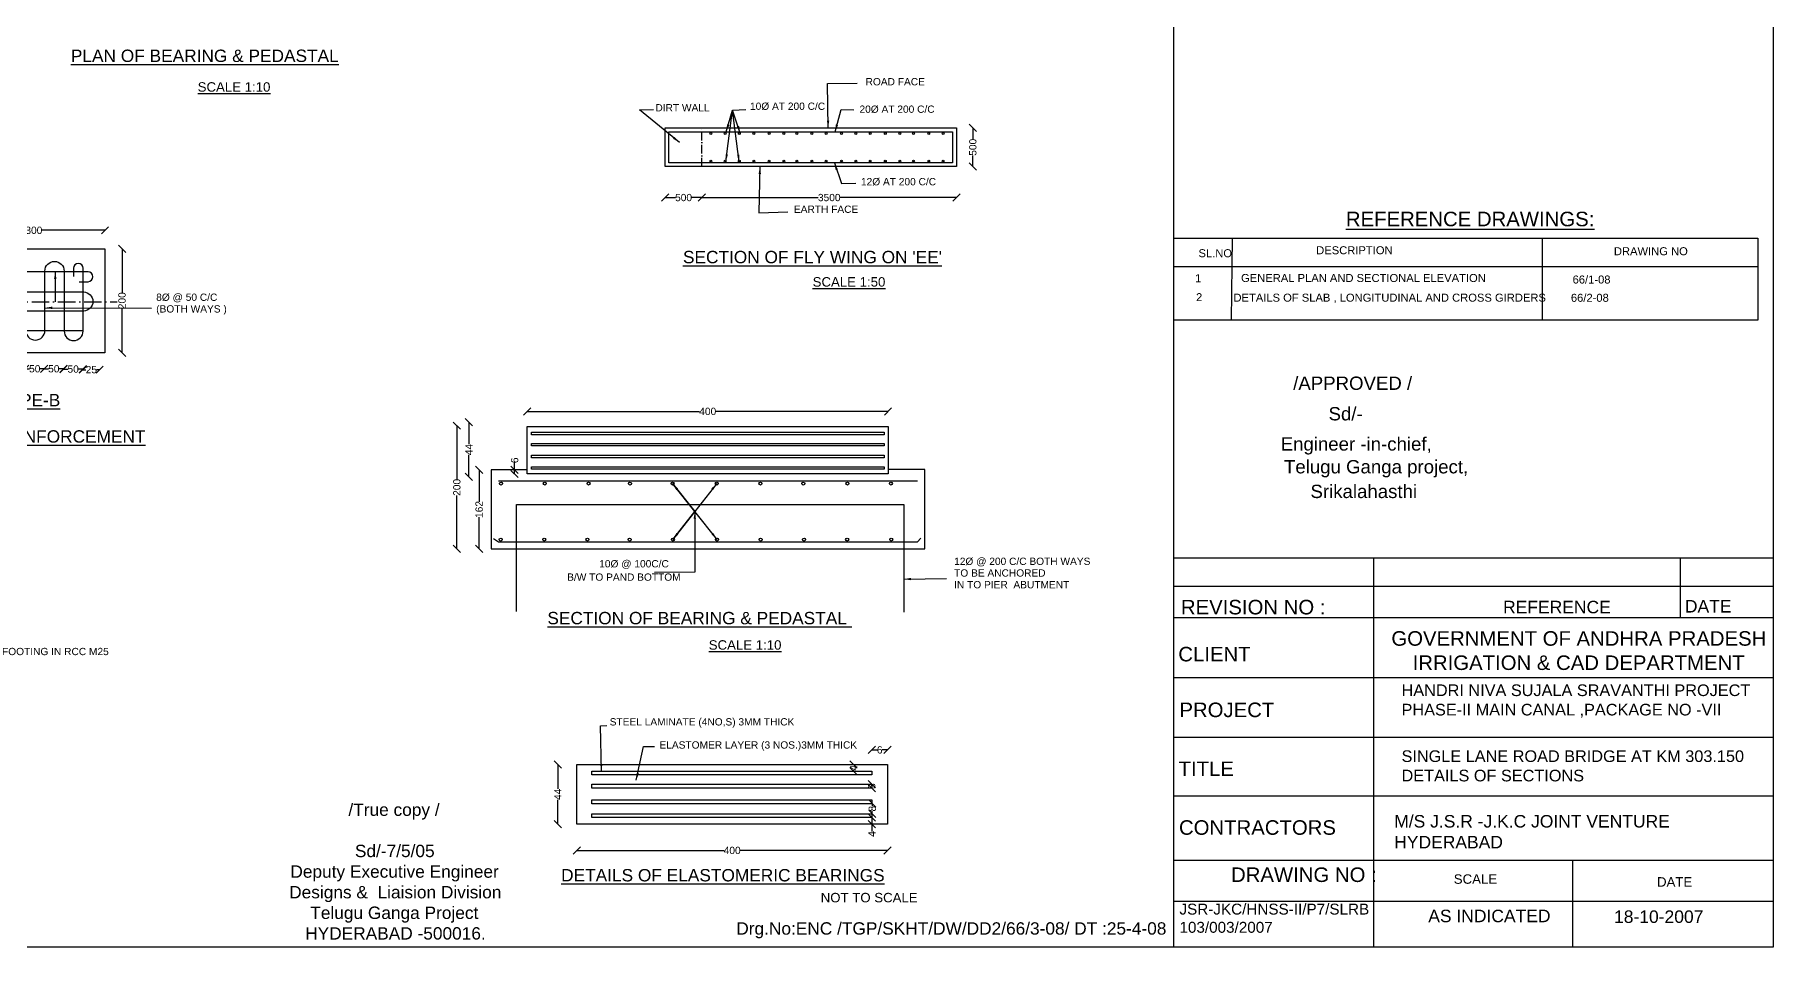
# Model space of a CAD drawing. Header units: millimetres. Extents: x -53240590 to -53219363, y 22122106 to 22136096.
# Drawn here: x -53231313 to -53219366, y 22122106 to 22128378 of the extents above; entities that cross this region are included whole.
import ezdxf

# ---------------------------------------------------------------- set-up
doc = ezdxf.new("R2010")
doc.units = ezdxf.units.MM
doc.header["$MEASUREMENT"] = 0
doc.linetypes.add('ACAD_ISO10W100', pattern=[18, 12, -3, 0, -3])
for name, color, linetype in [('DIMENSION', 7, 'Continuous'), ('DRAWING', 2, 'Continuous'), ('TEXT', 7, 'Continuous')]:
    doc.layers.add(name, color=color, linetype=linetype)
doc.styles.get("Standard").update_dxf_attribs({"font": 'arial.ttf', "height": 50})
doc.dimstyles.get("Standard").update_dxf_attribs({"dimtxt": 50, "dimasz": 50, "dimexe": 0.18, "dimexo": 0.0625, "dimgap": 0.09, "dimtad": 0, "dimdec": 0, "dimzin": 0, "dimdsep": 46, "dimtxsty": 'Standard', "dimblk": 'OBLIQUE', "dimcen": 0.09, "dimse1": 1, "dimse2": 1, "dimadec": 0, "dimazin": 0, "dimtfac": 1, "dimtdec": 0, "dimtofl": 0, "dimtmove": 0, "dimatfit": 3, "dimfxl": 1, "dimtolj": 1, "dimtzin": 0, "dimarcsym": 0})

# ---------------------------------------------------------------- blocks, each defined once
blk = doc.blocks.new('_Oblique')
at = {"color": 0, "linetype": 'ByBlock', "lineweight": -2}
blk.add_line((-0.5, -0.5), (0.5, 0.5), dxfattribs=at)
blk = doc.blocks.new('*D112')
at = {"layer": 'Defpoints', "color": 0, "transparency": 16777216}
for p in [(-53226981, 22127472), (-53226728, 22127472), (-53226981, 22127259)]:
    blk.add_point(p, dxfattribs=at)
at = {"layer": 'DIMENSION', "color": 0, "lineweight": -2, "transparency": 16777216}
for p, q in [((-53226981, 22127259), (-53226910, 22127259)), ((-53226728, 22127259), (-53226799, 22127259))]:
    blk.add_line(p, q, dxfattribs=at)
at = {"layer": 'DIMENSION', "color": 0, "lineweight": -2, "transparency": 16777216, "xscale": 50, "yscale": 50, "zscale": 50, "rotation": 180}
blk.add_blockref('_Oblique', (-53226981, 22127259), dxfattribs=at)
at = {"layer": 'DIMENSION', "color": 0, "lineweight": -2, "transparency": 16777216, "xscale": 50, "yscale": 50, "zscale": 50}
blk.add_blockref('_Oblique', (-53226728, 22127259), dxfattribs=at)
at = {"layer": 'DIMENSION', "color": 0, "transparency": 16777216, "insert": (-53226854, 22127259), "char_height": 50, "attachment_point": 5}
blk.add_mtext('\\A1;500', dxfattribs=at)
blk = doc.blocks.new('*D113')
at = {"layer": 'Defpoints', "color": 0, "transparency": 16777216}
for p in [(-53226728, 22127472), (-53224979, 22127472), (-53224979, 22127259)]:
    blk.add_point(p, dxfattribs=at)
at = {"layer": 'DIMENSION', "color": 0, "lineweight": -2, "transparency": 16777216}
for p, q in [((-53226728, 22127259), (-53225928, 22127259)), ((-53224979, 22127259), (-53225779, 22127259))]:
    blk.add_line(p, q, dxfattribs=at)
at = {"layer": 'DIMENSION', "color": 0, "lineweight": -2, "transparency": 16777216, "xscale": 50, "yscale": 50, "zscale": 50, "rotation": 180}
blk.add_blockref('_Oblique', (-53226728, 22127259), dxfattribs=at)
at = {"layer": 'DIMENSION', "color": 0, "lineweight": -2, "transparency": 16777216, "xscale": 50, "yscale": 50, "zscale": 50}
blk.add_blockref('_Oblique', (-53224979, 22127259), dxfattribs=at)
at = {"layer": 'DIMENSION', "color": 0, "transparency": 16777216, "insert": (-53225853, 22127259), "char_height": 50, "attachment_point": 5}
blk.add_mtext('\\A1;3500', dxfattribs=at)
blk = doc.blocks.new('*D114')
at = {"layer": 'Defpoints', "color": 0, "transparency": 16777216}
for p in [(-53224979, 22127738), (-53224979, 22127472), (-53224866, 22127472)]:
    blk.add_point(p, dxfattribs=at)
at = {"layer": 'DIMENSION', "color": 0, "lineweight": -2, "transparency": 16777216}
for p, q in [((-53224866, 22127738), (-53224866, 22127660)), ((-53224866, 22127472), (-53224866, 22127549))]:
    blk.add_line(p, q, dxfattribs=at)
at = {"layer": 'DIMENSION', "color": 0, "lineweight": -2, "transparency": 16777216, "xscale": 50, "yscale": 50, "zscale": 50}
for p, rotation in [((-53224866, 22127738), 90), ((-53224866, 22127472), 270)]:
    blk.add_blockref('_Oblique', p, dxfattribs=dict(at, rotation=rotation))
at = {"layer": 'DIMENSION', "color": 0, "transparency": 16777216, "insert": (-53224866, 22127605), "char_height": 50, "attachment_point": 5, "rotation": 90}
blk.add_mtext('\\A1;500', dxfattribs=at)
blk = doc.blocks.new('*D115')
at = {"layer": 'Defpoints', "color": 0, "transparency": 16777216}
for p in [(-53227928, 22125685), (-53225449, 22125789), (-53225449, 22125685)]:
    blk.add_point(p, dxfattribs=at)
at = {"layer": 'DIMENSION', "color": 0, "lineweight": -2, "transparency": 16777216}
for p, q in [((-53227928, 22125789), (-53226745, 22125789)), ((-53225449, 22125789), (-53226632, 22125789))]:
    blk.add_line(p, q, dxfattribs=at)
at = {"layer": 'DIMENSION', "color": 0, "lineweight": -2, "transparency": 16777216, "xscale": 50, "yscale": 50, "zscale": 50, "rotation": 180}
blk.add_blockref('_Oblique', (-53227928, 22125789), dxfattribs=at)
at = {"layer": 'DIMENSION', "color": 0, "lineweight": -2, "transparency": 16777216, "xscale": 50, "yscale": 50, "zscale": 50}
blk.add_blockref('_Oblique', (-53225449, 22125789), dxfattribs=at)
at = {"layer": 'DIMENSION', "color": 0, "transparency": 16777216, "insert": (-53226688, 22125789), "char_height": 50, "attachment_point": 5}
blk.add_mtext('\\A1;400', dxfattribs=at)
blk = doc.blocks.new('*D116')
at = {"layer": 'Defpoints', "color": 0, "transparency": 16777216}
for p in [(-53228015, 22125387), (-53227928, 22125387), (-53227928, 22125359)]:
    blk.add_point(p, dxfattribs=at)
at = {"layer": 'DIMENSION', "color": 0, "lineweight": -2, "transparency": 16777216}
for p, q in [((-53228015, 22125387), (-53228015, 22125437)), ((-53228015, 22125359), (-53228015, 22125387))]:
    blk.add_line(p, q, dxfattribs=at)
at = {"layer": 'DIMENSION', "color": 0, "lineweight": -2, "transparency": 16777216, "xscale": 50, "yscale": 50, "zscale": 50}
for p, rotation in [((-53228015, 22125387), 90), ((-53228015, 22125359), 270)]:
    blk.add_blockref('_Oblique', p, dxfattribs=dict(at, rotation=rotation))
at = {"layer": 'DIMENSION', "color": 0, "transparency": 16777216, "insert": (-53228015, 22125453), "char_height": 50, "attachment_point": 5, "rotation": 90}
blk.add_mtext('\\A1;6', dxfattribs=at)
blk = doc.blocks.new('*D117')
at = {"layer": 'Defpoints', "color": 0, "transparency": 16777216}
for p in [(-53228177, 22125387), (-53228259, 22124844), (-53228177, 22124844)]:
    blk.add_point(p, dxfattribs=at)
at = {"layer": 'DIMENSION', "color": 0, "lineweight": -2, "transparency": 16777216}
for p, q in [((-53228259, 22125387), (-53228259, 22125168)), ((-53228259, 22124844), (-53228259, 22125063))]:
    blk.add_line(p, q, dxfattribs=at)
at = {"layer": 'DIMENSION', "color": 0, "lineweight": -2, "transparency": 16777216, "xscale": 50, "yscale": 50, "zscale": 50}
for p, rotation in [((-53228259, 22125387), 90), ((-53228259, 22124844), 270)]:
    blk.add_blockref('_Oblique', p, dxfattribs=dict(at, rotation=rotation))
at = {"layer": 'DIMENSION', "color": 0, "transparency": 16777216, "insert": (-53228259, 22125115), "char_height": 50, "attachment_point": 5, "rotation": 90}
blk.add_mtext('\\A1;162', dxfattribs=at)
blk = doc.blocks.new('*D118')
at = {"layer": 'Defpoints', "color": 0, "transparency": 16777216}
for p in [(-53228329, 22125715), (-53228310, 22125715), (-53228310, 22125339)]:
    blk.add_point(p, dxfattribs=at)
at = {"layer": 'DIMENSION', "color": 0, "lineweight": -2, "transparency": 16777216}
for p, q in [((-53228329, 22125715), (-53228329, 22125564)), ((-53228329, 22125339), (-53228329, 22125490))]:
    blk.add_line(p, q, dxfattribs=at)
at = {"layer": 'DIMENSION', "color": 0, "lineweight": -2, "transparency": 16777216, "xscale": 50, "yscale": 50, "zscale": 50}
for p, rotation in [((-53228329, 22125715), 90), ((-53228329, 22125339), 270)]:
    blk.add_blockref('_Oblique', p, dxfattribs=dict(at, rotation=rotation))
at = {"layer": 'DIMENSION', "color": 0, "transparency": 16777216, "insert": (-53228329, 22125527), "char_height": 50, "attachment_point": 5, "rotation": 90}
blk.add_mtext('\\A1;44', dxfattribs=at)
blk = doc.blocks.new('*D119')
at = {"layer": 'Defpoints', "color": 0, "transparency": 16777216}
for p in [(-53228412, 22125691), (-53228177, 22125691), (-53228177, 22124844)]:
    blk.add_point(p, dxfattribs=at)
at = {"layer": 'DIMENSION', "color": 0, "lineweight": -2, "transparency": 16777216}
for p, q in [((-53228412, 22125691), (-53228412, 22125323)), ((-53228412, 22124844), (-53228412, 22125212))]:
    blk.add_line(p, q, dxfattribs=at)
at = {"layer": 'DIMENSION', "color": 0, "lineweight": -2, "transparency": 16777216, "xscale": 50, "yscale": 50, "zscale": 50}
for p, rotation in [((-53228412, 22125691), 90), ((-53228412, 22124844), 270)]:
    blk.add_blockref('_Oblique', p, dxfattribs=dict(at, rotation=rotation))
at = {"layer": 'DIMENSION', "color": 0, "transparency": 16777216, "insert": (-53228412, 22125267), "char_height": 50, "attachment_point": 5, "rotation": 90}
blk.add_mtext('\\A1;200', dxfattribs=at)
blk = doc.blocks.new('*D120')
at = {"layer": 'Defpoints', "color": 0, "transparency": 16777216}
for p in [(-53227587, 22123362), (-53227718, 22122951), (-53227587, 22122951)]:
    blk.add_point(p, dxfattribs=at)
at = {"layer": 'DIMENSION', "color": 0, "lineweight": -2, "transparency": 16777216}
for p, q in [((-53227718, 22123362), (-53227718, 22123194)), ((-53227718, 22122951), (-53227718, 22123120))]:
    blk.add_line(p, q, dxfattribs=at)
at = {"layer": 'DIMENSION', "color": 0, "lineweight": -2, "transparency": 16777216, "xscale": 50, "yscale": 50, "zscale": 50}
for p, rotation in [((-53227718, 22123362), 90), ((-53227718, 22122951), 270)]:
    blk.add_blockref('_Oblique', p, dxfattribs=dict(at, rotation=rotation))
at = {"layer": 'DIMENSION', "color": 0, "transparency": 16777216, "insert": (-53227718, 22123157), "char_height": 50, "attachment_point": 5, "rotation": 90}
blk.add_mtext('\\A1;44', dxfattribs=at)
blk = doc.blocks.new('*D121')
at = {"layer": 'Defpoints', "color": 0, "transparency": 16777216}
for p in [(-53225561, 22123226), (-53225561, 22123200), (-53225561, 22123200)]:
    blk.add_point(p, dxfattribs=at)
at = {"layer": 'DIMENSION', "color": 0, "lineweight": -2, "transparency": 16777216}
blk.add_line((-53225561, 22123226), (-53225561, 22123200), dxfattribs=at)
at = {"layer": 'DIMENSION', "color": 0, "lineweight": -2, "transparency": 16777216, "xscale": 50, "yscale": 50, "zscale": 50}
for p, rotation in [((-53225561, 22123226), 90), ((-53225561, 22123200), 270)]:
    blk.add_blockref('_Oblique', p, dxfattribs=dict(at, rotation=rotation))
at = {"layer": 'DIMENSION', "color": 0, "transparency": 16777216, "insert": (-53225561, 22123213), "char_height": 50, "attachment_point": 5, "rotation": 90}
blk.add_mtext('\\A1;3', dxfattribs=at)
blk = doc.blocks.new('*D122')
at = {"layer": 'Defpoints', "color": 0, "transparency": 16777216}
for p in [(-53225686, 22123362), (-53225686, 22123362), (-53225686, 22123316)]:
    blk.add_point(p, dxfattribs=at)
at = {"layer": 'DIMENSION', "color": 0, "lineweight": -2, "transparency": 16777216}
for p, q in [((-53225686, 22123362), (-53225686, 22123357)), ((-53225686, 22123316), (-53225686, 22123322))]:
    blk.add_line(p, q, dxfattribs=at)
at = {"layer": 'DIMENSION', "color": 0, "lineweight": -2, "transparency": 16777216, "xscale": 50, "yscale": 50, "zscale": 50}
for p, rotation in [((-53225686, 22123362), 90), ((-53225686, 22123316), 270)]:
    blk.add_blockref('_Oblique', p, dxfattribs=dict(at, rotation=rotation))
at = {"layer": 'DIMENSION', "color": 0, "transparency": 16777216, "insert": (-53225686, 22123339), "char_height": 50, "attachment_point": 5, "rotation": 90}
blk.add_mtext('\\A1;4', dxfattribs=at)
blk = doc.blocks.new('*D123')
at = {"layer": 'Defpoints', "color": 0, "transparency": 16777216}
for p in [(-53225452, 22123462), (-53225561, 22123316), (-53225452, 22123316)]:
    blk.add_point(p, dxfattribs=at)
at = {"layer": 'DIMENSION', "color": 0, "lineweight": -2, "transparency": 16777216}
for p, q in [((-53225561, 22123462), (-53225523, 22123462)), ((-53225452, 22123462), (-53225490, 22123462))]:
    blk.add_line(p, q, dxfattribs=at)
at = {"layer": 'DIMENSION', "color": 0, "lineweight": -2, "transparency": 16777216, "xscale": 50, "yscale": 50, "zscale": 50, "rotation": 180}
blk.add_blockref('_Oblique', (-53225561, 22123462), dxfattribs=at)
at = {"layer": 'DIMENSION', "color": 0, "lineweight": -2, "transparency": 16777216, "xscale": 50, "yscale": 50, "zscale": 50}
blk.add_blockref('_Oblique', (-53225452, 22123462), dxfattribs=at)
at = {"layer": 'DIMENSION', "color": 0, "transparency": 16777216, "insert": (-53225506, 22123462), "char_height": 50, "attachment_point": 5}
blk.add_mtext('\\A1;6', dxfattribs=at)
blk = doc.blocks.new('*D124')
at = {"layer": 'Defpoints', "color": 0, "transparency": 16777216}
for p in [(-53225561, 22123093), (-53225557, 22123093), (-53225561, 22123023)]:
    blk.add_point(p, dxfattribs=at)
at = {"layer": 'DIMENSION', "color": 0, "lineweight": -2, "transparency": 16777216}
for p, q in [((-53225557, 22123093), (-53225557, 22123075)), ((-53225557, 22123023), (-53225557, 22123041))]:
    blk.add_line(p, q, dxfattribs=at)
at = {"layer": 'DIMENSION', "color": 0, "lineweight": -2, "transparency": 16777216, "xscale": 50, "yscale": 50, "zscale": 50}
for p, rotation in [((-53225557, 22123093), 90), ((-53225557, 22123023), 270)]:
    blk.add_blockref('_Oblique', p, dxfattribs=dict(at, rotation=rotation))
at = {"layer": 'DIMENSION', "color": 0, "transparency": 16777216, "insert": (-53225557, 22123058), "char_height": 50, "attachment_point": 5, "rotation": 90}
blk.add_mtext('\\A1;8', dxfattribs=at)
blk = doc.blocks.new('*D125')
at = {"layer": 'Defpoints', "color": 0, "transparency": 16777216}
for p in [(-53225561, 22122998), (-53225561, 22122951), (-53225560, 22122951)]:
    blk.add_point(p, dxfattribs=at)
at = {"layer": 'DIMENSION', "color": 0, "lineweight": -2, "transparency": 16777216}
for p, q in [((-53225560, 22122998), (-53225560, 22122951)), ((-53225560, 22122951), (-53225560, 22122901))]:
    blk.add_line(p, q, dxfattribs=at)
at = {"layer": 'DIMENSION', "color": 0, "lineweight": -2, "transparency": 16777216, "xscale": 50, "yscale": 50, "zscale": 50}
for p, rotation in [((-53225560, 22122998), 90), ((-53225560, 22122951), 270)]:
    blk.add_blockref('_Oblique', p, dxfattribs=dict(at, rotation=rotation))
at = {"layer": 'DIMENSION', "color": 0, "transparency": 16777216, "insert": (-53225560, 22122884), "char_height": 50, "attachment_point": 5, "rotation": 90}
blk.add_mtext('\\A1;4', dxfattribs=at)
blk = doc.blocks.new('*D126')
at = {"layer": 'Defpoints', "color": 0, "transparency": 16777216}
for p in [(-53227587, 22122951), (-53225452, 22122951), (-53227587, 22122771)]:
    blk.add_point(p, dxfattribs=at)
at = {"layer": 'DIMENSION', "color": 0, "lineweight": -2, "transparency": 16777216}
for p, q in [((-53227587, 22122771), (-53226576, 22122771)), ((-53225452, 22122771), (-53226463, 22122771))]:
    blk.add_line(p, q, dxfattribs=at)
at = {"layer": 'DIMENSION', "color": 0, "lineweight": -2, "transparency": 16777216, "xscale": 50, "yscale": 50, "zscale": 50, "rotation": 180}
blk.add_blockref('_Oblique', (-53227587, 22122771), dxfattribs=at)
at = {"layer": 'DIMENSION', "color": 0, "lineweight": -2, "transparency": 16777216, "xscale": 50, "yscale": 50, "zscale": 50}
blk.add_blockref('_Oblique', (-53225452, 22122771), dxfattribs=at)
at = {"layer": 'DIMENSION', "color": 0, "transparency": 16777216, "insert": (-53226520, 22122771), "char_height": 50, "attachment_point": 5}
blk.add_mtext('\\A1;400', dxfattribs=at)
blk = doc.blocks.new('*D132')
at = {"layer": 'Defpoints', "color": 0, "transparency": 16777216}
for p in [(-53230830, 22126907), (-53230713, 22126907), (-53230830, 22126192)]:
    blk.add_point(p, dxfattribs=at)
at = {"layer": 'DIMENSION', "color": 0, "lineweight": -2, "transparency": 16777216}
for p, q in [((-53230713, 22126907), (-53230713, 22126605)), ((-53230713, 22126192), (-53230713, 22126494))]:
    blk.add_line(p, q, dxfattribs=at)
at = {"layer": 'DIMENSION', "color": 0, "lineweight": -2, "transparency": 16777216, "xscale": 50, "yscale": 50, "zscale": 50}
for p, rotation in [((-53230713, 22126907), 90), ((-53230713, 22126192), 270)]:
    blk.add_blockref('_Oblique', p, dxfattribs=dict(at, rotation=rotation))
at = {"layer": 'DIMENSION', "color": 0, "transparency": 16777216, "insert": (-53230713, 22126550), "char_height": 50, "attachment_point": 5, "rotation": 90}
blk.add_mtext('\\A1;200', dxfattribs=at)
blk = doc.blocks.new('*D133')
at = {"layer": 'Defpoints', "color": 0, "transparency": 16777216}
for p in [(-53231808, 22127034), (-53231808, 22126907), (-53230830, 22126907)]:
    blk.add_point(p, dxfattribs=at)
at = {"layer": 'DIMENSION', "color": 0, "lineweight": -2, "transparency": 16777216}
for p, q in [((-53231808, 22127034), (-53231374, 22127034)), ((-53230830, 22127034), (-53231264, 22127034))]:
    blk.add_line(p, q, dxfattribs=at)
at = {"layer": 'DIMENSION', "color": 0, "lineweight": -2, "transparency": 16777216, "xscale": 50, "yscale": 50, "zscale": 50, "rotation": 180}
blk.add_blockref('_Oblique', (-53231808, 22127034), dxfattribs=at)
at = {"layer": 'DIMENSION', "color": 0, "lineweight": -2, "transparency": 16777216, "xscale": 50, "yscale": 50, "zscale": 50}
blk.add_blockref('_Oblique', (-53230830, 22127034), dxfattribs=at)
at = {"layer": 'DIMENSION', "color": 0, "transparency": 16777216, "insert": (-53231319, 22127034), "char_height": 50, "attachment_point": 5}
blk.add_mtext('\\A1;300', dxfattribs=at)
blk = doc.blocks.new('*D134')
at = {"layer": 'Defpoints', "color": 0, "transparency": 16777216}
for p in [(-53230982, 22126079), (-53230867, 22126079), (-53230867, 22126076)]:
    blk.add_point(p, dxfattribs=at)
at = {"layer": 'DIMENSION', "color": 0, "lineweight": -2, "transparency": 16777216}
for p, q in [((-53230982, 22126076), (-53230961, 22126076)), ((-53230867, 22126076), (-53230888, 22126076))]:
    blk.add_line(p, q, dxfattribs=at)
at = {"layer": 'DIMENSION', "color": 0, "lineweight": -2, "transparency": 16777216, "xscale": 50, "yscale": 50, "zscale": 50, "rotation": 180}
blk.add_blockref('_Oblique', (-53230982, 22126076), dxfattribs=at)
at = {"layer": 'DIMENSION', "color": 0, "lineweight": -2, "transparency": 16777216, "xscale": 50, "yscale": 50, "zscale": 50}
blk.add_blockref('_Oblique', (-53230867, 22126076), dxfattribs=at)
at = {"layer": 'DIMENSION', "color": 0, "transparency": 16777216, "insert": (-53230924, 22126076), "char_height": 50, "attachment_point": 5}
blk.add_mtext('\\A1;25', dxfattribs=at)
blk = doc.blocks.new('*D135')
at = {"layer": 'Defpoints', "color": 0, "transparency": 16777216}
for p in [(-53231116, 22126106), (-53230982, 22126109), (-53230982, 22126080)]:
    blk.add_point(p, dxfattribs=at)
at = {"layer": 'DIMENSION', "color": 0, "lineweight": -2, "transparency": 16777216}
for p, q in [((-53231116, 22126080), (-53231085, 22126080)), ((-53230982, 22126080), (-53231013, 22126080))]:
    blk.add_line(p, q, dxfattribs=at)
at = {"layer": 'DIMENSION', "color": 0, "lineweight": -2, "transparency": 16777216, "xscale": 50, "yscale": 50, "zscale": 50, "rotation": 180}
blk.add_blockref('_Oblique', (-53231116, 22126080), dxfattribs=at)
at = {"layer": 'DIMENSION', "color": 0, "lineweight": -2, "transparency": 16777216, "xscale": 50, "yscale": 50, "zscale": 50}
blk.add_blockref('_Oblique', (-53230982, 22126080), dxfattribs=at)
at = {"layer": 'DIMENSION', "color": 0, "transparency": 16777216, "insert": (-53231049, 22126080), "char_height": 50, "attachment_point": 5}
blk.add_mtext('\\A1;50', dxfattribs=at)
blk = doc.blocks.new('*D136')
at = {"layer": 'Defpoints', "color": 0, "transparency": 16777216}
for p in [(-53231248, 22126075), (-53231116, 22126082), (-53231116, 22126076)]:
    blk.add_point(p, dxfattribs=at)
at = {"layer": 'DIMENSION', "color": 0, "lineweight": -2, "transparency": 16777216}
for p, q in [((-53231248, 22126082), (-53231218, 22126082)), ((-53231116, 22126082), (-53231146, 22126082))]:
    blk.add_line(p, q, dxfattribs=at)
at = {"layer": 'DIMENSION', "color": 0, "lineweight": -2, "transparency": 16777216, "xscale": 50, "yscale": 50, "zscale": 50, "rotation": 180}
blk.add_blockref('_Oblique', (-53231248, 22126082), dxfattribs=at)
at = {"layer": 'DIMENSION', "color": 0, "lineweight": -2, "transparency": 16777216, "xscale": 50, "yscale": 50, "zscale": 50}
blk.add_blockref('_Oblique', (-53231116, 22126082), dxfattribs=at)
at = {"layer": 'DIMENSION', "color": 0, "transparency": 16777216, "insert": (-53231182, 22126082), "char_height": 50, "attachment_point": 5}
blk.add_mtext('\\A1;50', dxfattribs=at)
blk = doc.blocks.new('*D137')
at = {"layer": 'Defpoints', "color": 0, "transparency": 16777216}
for p in [(-53231378, 22126074), (-53231248, 22126082), (-53231248, 22126075)]:
    blk.add_point(p, dxfattribs=at)
at = {"layer": 'DIMENSION', "color": 0, "lineweight": -2, "transparency": 16777216}
for p, q in [((-53231378, 22126082), (-53231349, 22126082)), ((-53231248, 22126082), (-53231277, 22126082))]:
    blk.add_line(p, q, dxfattribs=at)
at = {"layer": 'DIMENSION', "color": 0, "lineweight": -2, "transparency": 16777216, "xscale": 50, "yscale": 50, "zscale": 50, "rotation": 180}
blk.add_blockref('_Oblique', (-53231378, 22126082), dxfattribs=at)
at = {"layer": 'DIMENSION', "color": 0, "lineweight": -2, "transparency": 16777216, "xscale": 50, "yscale": 50, "zscale": 50}
blk.add_blockref('_Oblique', (-53231248, 22126082), dxfattribs=at)
at = {"layer": 'DIMENSION', "color": 0, "transparency": 16777216, "insert": (-53231313, 22126082), "char_height": 50, "attachment_point": 5}
blk.add_mtext('\\A1;50', dxfattribs=at)

msp = doc.modelspace()

# ---------------------------------------------------------------- linework, layer by layer
at = {"layer": 'DIMENSION', "color": 0}
for points in [[(-53219365.6, 22122105.7), (-53240589.9, 22122105.7), (-53240589.9, 22136095.6), (-53219365.6, 22136095.6)], [(-53223484.6, 22126981.2), (-53219471.7, 22126981.2), (-53219471.7, 22126416.8), (-53223484.6, 22126416.8)]]:
    msp.add_lwpolyline(points, close=True, dxfattribs=at)
for points in [[(-53223484.6, 22126981.2), (-53223484.6, 22136084.8)], [(-53223083.5, 22126981.2), (-53223091.5, 22126416.8)], [(-53220952.7, 22126981.2), (-53220952.7, 22126416.8)], [(-53223484.6, 22126785.7), (-53219471.7, 22126785.7)], [(-53223485, 22124783.5), (-53223484.6, 22126416.8)]]:
    msp.add_lwpolyline(points, dxfattribs=at)
at = {"layer": 'DRAWING', "color": 0}
for points in [[(-53226981, 22127737.8), (-53224979.2, 22127737.8), (-53224979.2, 22127471.6), (-53226981, 22127471.6)], [(-53226955.2, 22127711.9), (-53225005.1, 22127711.9), (-53225005.1, 22127497.5), (-53226955.2, 22127497.5)], [(-53231808.2, 22126907.1), (-53230830.3, 22126907.1), (-53230830.3, 22126192.2), (-53231808.2, 22126192.2)], [(-53227927.8, 22125684.7), (-53225449.1, 22125684.7), (-53225449.1, 22125359), (-53227927.8, 22125359)], [(-53227900, 22125646.5), (-53225476.5, 22125646.5), (-53225476.5, 22125628.7), (-53227900, 22125628.7)], [(-53227900, 22125569.6), (-53225476.5, 22125569.6), (-53225476.5, 22125551.8), (-53227900, 22125551.8)], [(-53227900, 22125488.8), (-53225476.5, 22125488.8), (-53225476.5, 22125471.1), (-53227900, 22125471.1)], [(-53227900, 22125408.9), (-53225476.5, 22125408.9), (-53225476.5, 22125391.1), (-53227900, 22125391.1)], [(-53227587.1, 22123362.3), (-53225452, 22123362.3), (-53225452, 22122951.3), (-53227587.1, 22122951.3)], [(-53227485, 22123316.1), (-53225560.7, 22123316.1), (-53225560.7, 22123290.5), (-53227485, 22123290.5)], [(-53227485, 22123225.6), (-53225560.7, 22123225.6), (-53225560.7, 22123200), (-53227485, 22123200)], [(-53227485, 22123118.2), (-53225560.7, 22123118.2), (-53225560.7, 22123092.6), (-53227485, 22123092.6)], [(-53227485, 22123023.4), (-53225560.7, 22123023.4), (-53225560.7, 22122997.8), (-53227485, 22122997.8)]]:
    msp.add_lwpolyline(points, close=True, dxfattribs=at)
at = {"layer": 'DRAWING', "color": 0, "linetype": 'ACAD_ISO10W100', "ltscale": 5}
msp.add_lwpolyline([(-53226727.7, 22127471.6), (-53226727.7, 22127737.8)], dxfattribs=at)
at = {"layer": 'DRAWING', "color": 0}
for points in [[(-53231572.2, 22126718.5), (-53231572.2, 22126785, 1), (-53231639.2, 22126785), (-53231639.2, 22126345.3, 1), (-53231507.9, 22126345.3), (-53231507.9, 22126749.5, -1), (-53231374.6, 22126749.5), (-53231374.6, 22126345.3, 1), (-53231243.2, 22126345.3), (-53231243.2, 22126754.1, -1), (-53231110.9, 22126754.1), (-53231110.9, 22126341.3, 1), (-53230980.6, 22126341.3), (-53230980.6, 22126773.3, 1), (-53231046.2, 22126773.3), (-53231046.2, 22126716.8)], [(-53231007.4, 22126680.8), (-53230945.6, 22126680.8, 0.9084415), (-53230945.6, 22126749.5), (-53231659.6, 22126749.5, 0.7831758), (-53231659.6, 22126610.2), (-53230976.2, 22126610.2, -0.9559674), (-53230976.2, 22126479.3), (-53231654.6, 22126479.3, 0.8538142), (-53231654.6, 22126345.3), (-53230978.8, 22126345.3)]]:
    msp.add_lwpolyline(points, format="xyb", dxfattribs=at)
at = {"layer": 'DRAWING', "color": 0, "linetype": 'ACAD_ISO10W100', "ltscale": 10}
msp.add_lwpolyline([(-53232054.2, 22126542.8), (-53230746.6, 22126542.8)], dxfattribs=at)
at = {"layer": 'DRAWING', "color": 0}
for points in [[(-53227927.8, 22125386.5), (-53228177.4, 22125386.5), (-53228177.4, 22124844), (-53225195.8, 22124844), (-53225195.8, 22125390.1), (-53225449.1, 22125390.1)], [(-53228126.3, 22125312.6), (-53225245.3, 22125312.6)], [(-53228002.2, 22124413.2), (-53228002.2, 22125149.1), (-53225340.5, 22125149.1), (-53225340.5, 22124409.5)], [(-53228160.7, 22124915.7), (-53228126.3, 22124892.8)], [(-53228126.3, 22124892.8), (-53225245.3, 22124892.8)], [(-53225223.2, 22124917.4), (-53225245.3, 22124892.8)]]:
    msp.add_lwpolyline(points, dxfattribs=at)
for centre, radius in [((-53226666.6, 22127700.2), 6.68), ((-53226568.7, 22127700.2), 6.68), ((-53226470.8, 22127700.2), 6.68), ((-53226370.3, 22127700.2), 6.68), ((-53226266.2, 22127700.2), 6.68), ((-53226164.8, 22127700.2), 6.68), ((-53226074.8, 22127700.2), 6.68), ((-53225973.1, 22127700.2), 6.68), ((-53225874.4, 22127700.2), 6.68), ((-53225768.5, 22127700.2), 6.68), ((-53225670.7, 22127700.2), 6.68), ((-53225570.7, 22127700.2), 6.68), ((-53225467.6, 22127700.2), 6.68), ((-53225367.9, 22127700.2), 6.68), ((-53225274.4, 22127700.2), 6.68), ((-53225169.5, 22127700.2), 6.68), ((-53225070.7, 22127700.2), 6.68), ((-53226666.6, 22127510.4), 6.68), ((-53226568.7, 22127510.4), 6.68), ((-53226470.8, 22127510.4), 6.68), ((-53226370.3, 22127510.4), 6.68), ((-53226266.2, 22127510.4), 6.68), ((-53226164.8, 22127510.4), 6.68), ((-53226074.8, 22127510.4), 6.68), ((-53225973.1, 22127510.4), 6.68), ((-53225874.4, 22127510.4), 6.68), ((-53225768.5, 22127510.4), 6.68), ((-53225670.7, 22127510.4), 6.68), ((-53225570.7, 22127510.4), 6.68), ((-53225467.6, 22127510.4), 6.68), ((-53225367.9, 22127510.4), 6.68), ((-53225274.4, 22127510.4), 6.68), ((-53225169.5, 22127510.4), 6.68), ((-53225070.7, 22127510.4), 6.68), ((-53228108.3, 22125293.1), 10.4), ((-53227807.8, 22125293.1), 10.4), ((-53227507.1, 22125293.1), 10.4), ((-53227222.6, 22125293.1), 10.4), ((-53226929.8, 22125293.1), 10.4), ((-53226626.1, 22125293.1), 10.4), ((-53226325.8, 22125293.1), 10.4), ((-53226031.2, 22125293.1), 10.4), ((-53225728.1, 22125293.1), 10.4), ((-53225429.4, 22125293.1), 10.4), ((-53228110.8, 22124908.5), 10.4), ((-53227811.8, 22124908.5), 10.4), ((-53227514.9, 22124908.5), 10.4), ((-53227224.8, 22124908.5), 10.4), ((-53226927.7, 22124908.5), 10.4), ((-53226624.1, 22124908.5), 10.4), ((-53226324.4, 22124908.5), 10.4), ((-53226026, 22124908.5), 10.4), ((-53225729.8, 22124908.5), 10.4), ((-53225427.2, 22124908.5), 10.4)]:
    msp.add_circle(centre, radius, dxfattribs=at)
at = {"layer": 'TEXT', "color": 0}
msp.add_lwpolyline([(-53219365.6, 22122105.7), (-53223485, 22122105.7), (-53223485, 22124783.5), (-53219365.6, 22124783.5)], close=True, dxfattribs=at)
for points in [[(-53222112.9, 22124783.5), (-53222112.9, 22122105.7)], [(-53220006.2, 22124783.5), (-53220006.2, 22124372.4)], [(-53223485, 22124587.6), (-53219365.6, 22124587.6)], [(-53223485, 22124372.4), (-53219365.6, 22124372.4)], [(-53223485, 22123960.9), (-53219365.6, 22123960.9)], [(-53223485, 22123549.4), (-53219365.6, 22123549.4)], [(-53223485, 22123147.6), (-53219365.6, 22123147.6)], [(-53223485, 22122703.4), (-53219365.6, 22122703.4)], [(-53220745.7, 22122703.4), (-53220745.7, 22122105.7)], [(-53223485, 22122422.7), (-53219365.6, 22122422.7)]]:
    msp.add_lwpolyline(points, dxfattribs=at)

# ---------------------------------------------------------------- texts
at = {"layer": 'DIMENSION', "color": 0}
for s, p in [('SL.NO', (-53223315.2, 22126849.1)), ('DESCRIPTION ', (-53222506.4, 22126869.5)), ('DRAWING NO ', (-53220460.5, 22126862.7)), ('1', (-53223339, 22126677.3)), ('GENERAL PLAN AND SECTIONAL ELEVATION ', (-53223022.9, 22126678.8)), ('66/1-08', (-53220744.4, 22126668.2)), ('2', (-53223332.2, 22126547)), ('DETAILS OF SLAB , LONGITUDINAL AND CROSS GIRDERS ', (-53223075.1, 22126543.6)), ('66/2-08', (-53220756.1, 22126542.7))]:
    msp.add_text(s, height=55, dxfattribs=at).set_placement(p)
at = {"layer": 'TEXT', "color": 0}
for s, height, p in [('%%UPLAN OF BEARING & PEDASTAL', 85, (-53231064.7, 22128191.2)), ('ROAD FACE', 50, (-53225603.1, 22128030.7)), ('%%USCALE 1:10', 65, (-53230193.2, 22127987)), ('DIRT WALL', 50, (-53227047.6, 22127851.6)), ('10Ø AT 200 C/C', 50, (-53226397.4, 22127862.2)), ('20Ø AT 200 C/C', 50, (-53225645, 22127841.9)), ('12Ø AT 200 C/C', 50, (-53225635, 22127343.4)), ('EARTH FACE', 50, (-53226095.9, 22127154.1)), ('%%UREFERENCE DRAWINGS:', 100, (-53222302.2, 22127061.9)), ("%%USECTION OF FLY WING ON 'EE'", 85, (-53226858.4, 22126807.7)), ('%%USCALE 1:50', 65, (-53225966.9, 22126647)), ('8Ø @ 50 C/C', 50, (-53230478.3, 22126549.2)), ('(BOTH WAYS )', 50, (-53230478.3, 22126468.9)), ('/APPROVED /', 91.593, (-53222664.6, 22125937.2)), ('%%UTYPE-B', 85, (-53231566.1, 22125824.3)), ('Sd/-', 91.59, (-53222421.5, 22125727.3)), ('%%UMESH REINFORCEMENT', 85, (-53231963.1, 22125574.6)), ('Engineer -in-chief,', 91.593, (-53222750.7, 22125519.8)), ('Telugu Ganga project,', 91.593, (-53222727.9, 22125363)), ('Srikalahasthi ', 91.593, (-53222545.6, 22125193.5)), ('10Ø @ 100C/C', 50, (-53227433.9, 22124716.8)), ('12Ø @ 200 C/C BOTH WAYS ', 50, (-53224994.7, 22124733.7)), ('B/W TO PAND BOTTOM', 50, (-53227653.9, 22124625.1)), ('TO BE ANCHORED ', 50, (-53224994.7, 22124653.4)), ('IN TO PIER  ABUTMENT', 50, (-53224994.7, 22124573.1)), ('REVISION NO :', 100, (-53223436.1, 22124393.8)), ('REFERENCE ', 85.92, (-53221222, 22124401.3)), ('DATE ', 85.92, (-53219972.6, 22124406.7)), ('%%USECTION OF BEARING & PEDASTAL ', 85, (-53227790.1, 22124325.8)), ('FOOTING IN RCC M25', 50, (-53231537.7, 22124113.7)), ('%%USCALE 1:10', 65, (-53226681.1, 22124151.1)), ('CLIENT ', 100, (-53223454, 22124070.6)), ('PROJECT ', 100, (-53223446.4, 22123687.6)), ('STEEL LAMINATE (4NO,S) 3MM THICK', 50, (-53227361.8, 22123630.2)), ('ELASTOMER LAYER (3 NOS.)3MM THICK', 50, (-53227019.7, 22123471.2)), ('TITLE ', 100, (-53223452.3, 22123282.5)), ('CONTRACTORS ', 100, (-53223449.4, 22122878.7)), ('%%UDETAILS OF ELASTOMERIC BEARINGS', 85, (-53227695.6, 22122558.3)), ('DRAWING NO :', 100, (-53223091.6, 22122554.3)), ('SCALE', 65, (-53221560.9, 22122541.9)), ('DATE ', 65, (-53220164.1, 22122522.4)), ('NOT TO SCALE', 65, (-53225911.6, 22122414.3)), ('AS INDICATED', 85.921, (-53221736.2, 22122277.8)), ('18-10-2007', 85.92, (-53220459.5, 22122272.9)), ('Drg.No:ENC /TGP/SKHT/DW/DD2/66/3-08/ DT :25-4-08', 85, (-53226491.8, 22122192.3))]:
    msp.add_text(s, height=height, dxfattribs=at).set_placement(p)
at = {"layer": 'TEXT', "color": 0, "attachment_point": 1}
for s, insert, char_height, width in [('\\pi82.489;GOVERNMENT OF ANDHRA PRADESH \\P\\pi228.57;IRRIGATION & CAD DEPARTMENT ', (-53222072.3, 22124278.4), 100, 2723.231), ('HANDRI NIVA SUJALA SRAVANTHI PROJECT  PHASE-II MAIN CANAL ,PACKAGE NO -VII', (-53221919.8, 22123912.3), 80, 2647.173), ('SINGLE LANE ROAD BRIDGE AT KM 303.150 DETAILS OF SECTIONS', (-53221919.9, 22123459.2), 80, 2561.929), ('\\pi440.94;/True copy /\\P\\pi737.92; \\P\\pi485.5;Sd/-7/5/05 \\P\\pi42.003;Deputy Executive Engineer  \\P\\pi33.798;Designs &  Liaision Division  \\P\\pi178.66;Telugu Ganga Project  \\P\\pi143.93;HYDERABAD -500016.', (-53229598.2, 22123093.6), 85, 1508.828), ('M/S J.S.R -J.K.C JOINT VENTURE  HYDERABAD', (-53221970, 22123014.6), 85.921, 1932.759), ('JSR-JKC/HNSS-II/P7/SLRB 103/003/2007', (-53223446.1, 22122405.3), 75, 1142.514)]:
    msp.add_mtext(s, dxfattribs=dict(at, insert=insert, char_height=char_height, width=width))

# ---------------------------------------------------------------- dimensions: what is measured, and where the dimension line sits
at = {"layer": 'DIMENSION', "color": 0}
for base, p1, p2, text, picture, middle in [((-53224866.2, 22127471.6), (-53224979.2, 22127737.8), (-53224979.2, 22127471.6), '500', '*D114', (-53224866.2, 22127604.7)), ((-53230713.4, 22126907.1), (-53230830.3, 22126192.2), (-53230830.3, 22126907.1), '200', '*D132', (-53230713.4, 22126549.6)), ((-53228412.4, 22125690.5), (-53228177.4, 22124844), (-53228177.4, 22125690.5), '200', '*D119', (-53228412.4, 22125267.3)), ((-53228328.9, 22125715.3), (-53228310.2, 22125338.7), (-53228310.2, 22125715.3), '44', '*D118', (-53228328.9, 22125527)), ((-53228014.5, 22125386.5), (-53227927.8, 22125359), (-53227927.8, 22125386.5), '6', '*D116', (-53228014.5, 22125453.1)), ((-53228258.6, 22124844), (-53228177.4, 22125386.5), (-53228177.4, 22124844), '162', '*D117', (-53228258.6, 22125115.3)), ((-53227717.5, 22122951.3), (-53227587.1, 22123362.3), (-53227587.1, 22122951.3), '44', '*D120', (-53227717.5, 22123156.8)), ((-53225685.7, 22123362.3), (-53225685.7, 22123316.1), (-53225685.7, 22123362.3), '4', '*D122', (-53225685.7, 22123339.2))]:
    dim = msp.add_linear_dim(base=base, p1=p1, p2=p2, angle=90, text=text, dimstyle='Standard', dxfattribs=at)
    dim.commit()
    dim.dimension.update_dxf_attribs({"geometry": picture, "text_midpoint": middle})
for base, p1, p2, text, picture, middle in [((-53226981, 22127259.3), (-53226727.7, 22127471.6), (-53226981, 22127471.6), '500', '*D112', (-53226854.4, 22127259.3)), ((-53224979.2, 22127259.3), (-53226727.7, 22127471.6), (-53224979.2, 22127471.6), '3500', '*D113', (-53225853.5, 22127259.3)), ((-53231808.2, 22127033.7), (-53230830.3, 22126907.1), (-53231808.2, 22126907.1), '300', '*D133', (-53231319.2, 22127033.7)), ((-53230981.7, 22126080.3), (-53231116.4, 22126105.6), (-53230981.7, 22126108.8), '50', '*D135', (-53231049.1, 22126080.3)), ((-53230866.8, 22126076.2), (-53230981.7, 22126079), (-53230866.8, 22126079), '25', '*D134', (-53230924.3, 22126076.2)), ((-53225449.1, 22125788.6), (-53227927.8, 22125684.7), (-53225449.1, 22125684.7), '400', '*D115', (-53226688.5, 22125788.6)), ((-53225452, 22123461.6), (-53225560.7, 22123316.1), (-53225452, 22123316.1), '6', '*D123', (-53225506.3, 22123461.6)), ((-53227587.1, 22122770.7), (-53225452, 22122951.3), (-53227587.1, 22122951.3), '400', '*D126', (-53226519.5, 22122770.7))]:
    dim = msp.add_linear_dim(base=base, p1=p1, p2=p2, text=text, dimstyle='Standard', dxfattribs=at)
    dim.commit()
    dim.dimension.update_dxf_attribs({"geometry": picture, "text_midpoint": middle})
for base, p1, p2, picture, middle in [((-53231247.7, 22126081.9), (-53231377.9, 22126074), (-53231247.7, 22126074.6), '*D137', (-53231312.8, 22126081.9)), ((-53231116.4, 22126081.9), (-53231247.7, 22126074.6), (-53231116.4, 22126075.8), '*D136', (-53231182.1, 22126081.9))]:
    dim = msp.add_linear_dim(base=base, p1=p1, p2=p2, text='50', dimstyle='Standard', dxfattribs=at)
    dim.commit()
    dim.dimension.update_dxf_attribs({"geometry": picture, "text_midpoint": middle, "dimtype": 160})
for base, p1, p2, text, picture, middle in [((-53225560.7, 22123200), (-53225560.7, 22123225.6), (-53225560.7, 22123200), '3', '*D121', (-53225560.7, 22123212.8)), ((-53225556.5, 22123092.6), (-53225560.7, 22123023.4), (-53225560.7, 22123092.6), '8', '*D124', (-53225556.5, 22123058)), ((-53225560.3, 22122951.3), (-53225560.7, 22122997.6), (-53225560.7, 22122951.3), '4', '*D125', (-53225560.3, 22122883.9))]:
    dim = msp.add_linear_dim(base=base, p1=p1, p2=p2, angle=90, text=text, dimstyle='Standard', dxfattribs=at)
    dim.commit()
    dim.dimension.update_dxf_attribs({"geometry": picture, "text_midpoint": middle, "dimtype": 160})

# ---------------------------------------------------------------- leaders
for points in [[(-53225860.5, 22127737.8), (-53225864.3, 22128043.2), (-53225660.2, 22128045.7)], [(-53226882.2, 22127637.7), (-53227156.9, 22127863.2), (-53227061.3, 22127865.6)], [(-53226563.5, 22127506.2), (-53226517.2, 22127860.4), (-53226426.7, 22127864.5)], [(-53226561.4, 22127711.9), (-53226517.2, 22127860.4)], [(-53226471.6, 22127503.8), (-53226517.2, 22127860.4)], [(-53226464.5, 22127702.3), (-53226517.2, 22127860.4)], [(-53225812.2, 22127711.9), (-53225772.1, 22127864.4), (-53225684.8, 22127863)], [(-53226329, 22127471.6), (-53226337.8, 22127153.1), (-53226137.4, 22127160.3)], [(-53225817.9, 22127497.5), (-53225767.8, 22127355.4), (-53225670.5, 22127358.2)], [(-53231171.9, 22126749.5), (-53231171.9, 22126542.8)], [(-53231243.2, 22126501.2), (-53230511.6, 22126499)], [(-53226776.9, 22125100.8), (-53226777.4, 22124683.6), (-53227054.9, 22124682.9)], [(-53225340.5, 22124636.2), (-53225046.2, 22124640.1)], [(-53227418.5, 22123316.1), (-53227425.3, 22123628.7), (-53227382, 22123630)], [(-53227179.2, 22123253.2), (-53227129.1, 22123485.5), (-53227053.4, 22123485.5)]]:
    msp.add_leader(points, dimstyle='Standard', override={"dimgap": 0.09, "dimtad": 0}, dxfattribs=at)
at = {"layer": 'DRAWING', "color": 0}
for points in [[(-53226624.1, 22124908.5), (-53226929.8, 22125293.1)], [(-53226929.8, 22125293.1), (-53226776.9, 22125100.8)], [(-53226626.1, 22125293.1), (-53226927.7, 22124908.5)], [(-53226927.7, 22124908.5), (-53226776.9, 22125100.8)]]:
    msp.add_leader(points, dimstyle='Standard', override={"dimgap": 0.09, "dimtad": 0}, dxfattribs=at)

doc.saveas('drawing.dxf')
